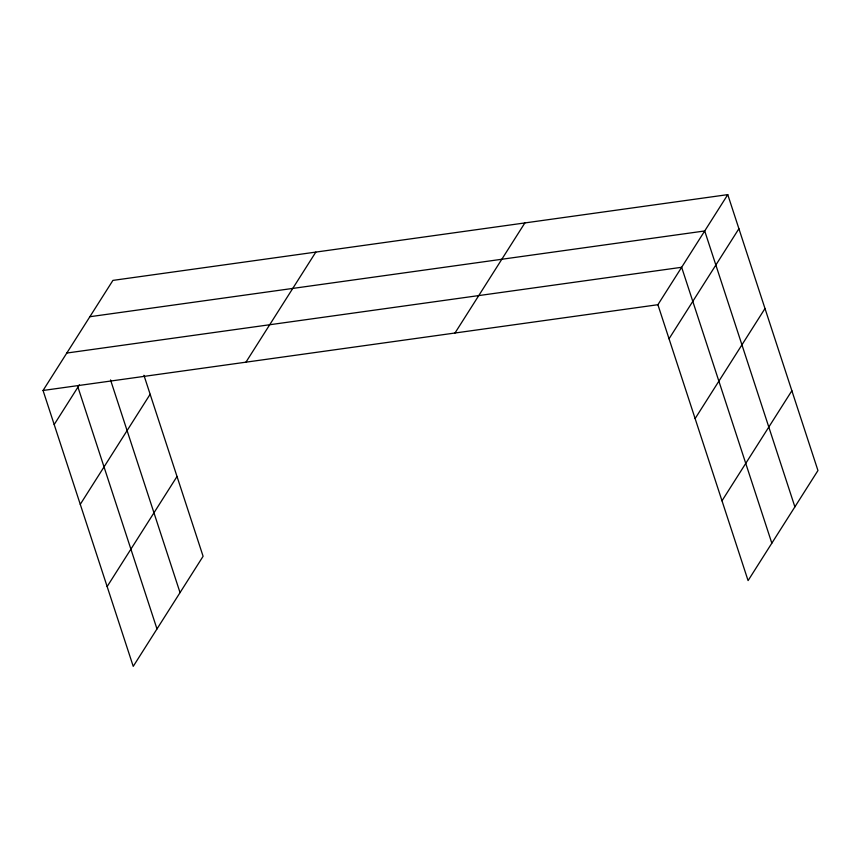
<?xml version="1.0" encoding="UTF-8"?>
<svg xmlns="http://www.w3.org/2000/svg" width="861" height="861" viewBox="0 0 861 861"><rect width="100%" height="100%" fill="white"/><g stroke="black" fill="none" stroke-linecap="round" stroke-linejoin="round"><path stroke-width="1.29" d="M143.938 375.278L203.099 556.292L133.229 666.371L43.05 390.474L112.92 280.395L727.771 194.629L817.95 470.526L748.08 580.605L657.901 304.708L727.771 194.629M54.189 424.548L79.384 384.856M80.267 504.352L150.148 394.273M245.945 362.169L315.826 252.09M107.141 586.567L177.022 476.488M454.995 333.013L524.876 222.934M669.04 338.793L738.91 228.714M695.118 418.586L764.998 308.518M721.992 500.811L791.872 390.733M89.867 316.719L704.718 230.963L794.886 506.86M66.803 353.042L681.654 267.287L771.833 543.183M43.05 390.474L657.901 304.708M110.531 379.927L180.046 592.616M77.942 387.127L156.982 628.939"/></g></svg>
